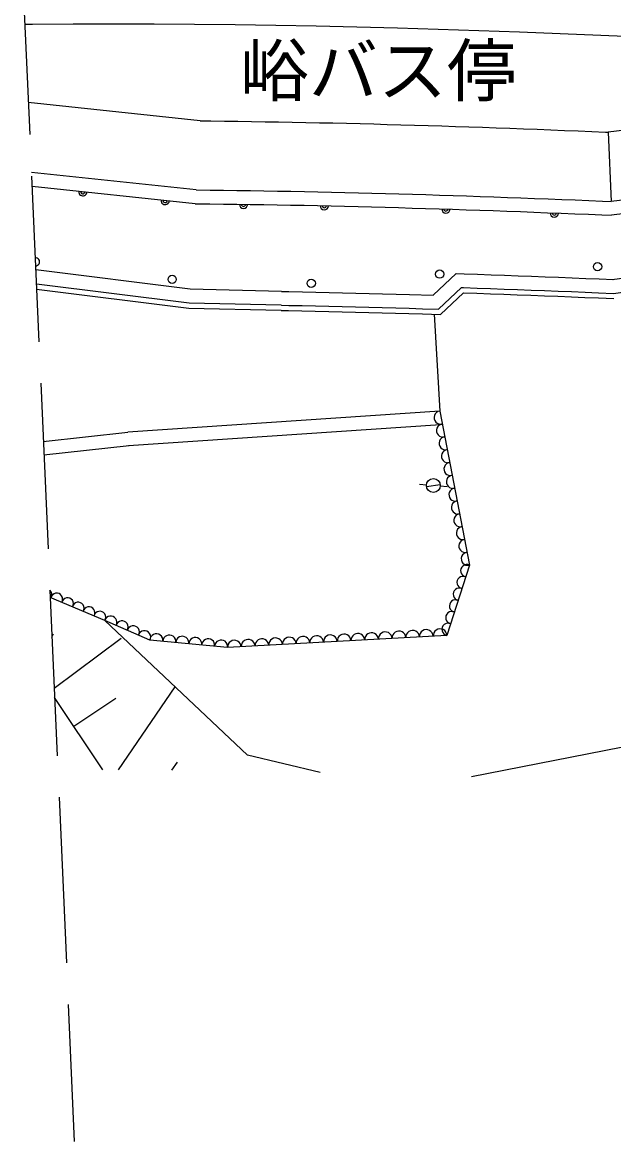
# Model space of a CAD drawing. Units: millimetres, scale not verified. Extents: x 40000 to 680000, y 20000 to 380000.
# Drawn here: x 82311 to 103720, y 242470 to 282966 of the extents above; entities that cross this region are included whole.
import ezdxf
from ezdxf.enums import TextEntityAlignment as Align

# ---------------------------------------------------------------- set-up
doc = ezdxf.new("R2010")
doc.units = ezdxf.units.MM
doc.header["$LTSCALE"] = 1000
doc.linetypes.add('DASHED', pattern=[7.5, 6, -1.5])
for name, color, linetype, lineweight in [('M-BGD', 7, 'Continuous', 25), ('M-STR-HTXT', 7, 'Continuous', 13), ('M-STR-STRC', 7, 'Continuous', 25)]:
    doc.layers.add(name, color=color, linetype=linetype, lineweight=lineweight)
doc.styles.add('ＭＳ ゴシック', font='')
doc.styles.get('ＭＳ ゴシック').set_extended_font_data('MS Gothic')

msp = doc.modelspace()

# ---------------------------------------------------------------- linework, layer by layer
at = {"layer": 'M-BGD', "linetype": 'DASHED'}
msp.add_line((82311, 284898), (84192, 242470), dxfattribs=at)
at = {"layer": 'M-BGD'}
for p, q in [((117969, 280787), (103524, 278994)), ((88743, 279403), (82526, 280063)), ((103524, 278994), (103626, 276487)), ((118058, 278279), (103626, 276487)), ((88599, 276905), (82638, 277537)), ((118076, 277777), (103646, 275986)), ((88570, 276405), (82660, 277032)), ((103667, 273659), (109033, 274437)), ((88391, 273308), (82794, 274007)), ((97187, 273095), (98020, 273880)), ((88354, 272809), (82817, 273500)), ((97379, 272589), (98210, 273372)), ((103715, 273161), (107753, 273746)), ((88340, 272619), (82825, 273307)), ((91699, 273232), (88391, 273308)), ((97451, 272396), (98283, 273180)), ((91683, 272542), (88340, 272619)), ((91687, 272732), (88354, 272809)), ((97226, 272403), (97423, 268899)), ((97423, 268899), (86125, 268144)), ((83069, 267803), (86125, 268144)), ((97456, 268400), (86158, 267645)), ((86180, 267647), (83091, 267303)), ((96942, 266227), (96693, 266246)), ((96945, 266168), (97438, 266249)), ((97441, 266194), (97691, 266179)), ((90465, 256449), (85295, 261330)), ((83383, 260716), (83441, 260846)), ((83465, 258876), (85884, 260688)), ((85789, 255918), (87844, 258924)), ((85225, 255917), (83480, 258541)), ((84173, 257499), (85692, 258510)), ((104603, 256850), (98579, 255670)), ((93089, 255830), (90465, 256449)), ((87726, 255913), (87924, 256203))]:
    msp.add_line(p, q, dxfattribs=at)
for points in [[(88743, 279403), (89134, 279400), (89625, 279394), (90116, 279388), (90607, 279381), (91098, 279373), (91589, 279365), (92080, 279356), (92572, 279347), (93064, 279336), (93556, 279326), (94047, 279314), (94540, 279302), (95032, 279290), (95524, 279276), (96017, 279263), (96510, 279249), (97003, 279234), (97496, 279218), (97989, 279203), (98482, 279186), (98975, 279169), (99469, 279152), (99963, 279134), (100457, 279116), (100951, 279098), (101445, 279079), (101939, 279059), (102434, 279039), (102928, 279019), (103423, 278998), (103524, 278994)], [(88599, 276905), (89108, 276900), (89595, 276894), (90082, 276888), (90570, 276881), (91058, 276874), (91545, 276865), (92034, 276857), (92522, 276847), (93010, 276837), (93499, 276826), (93988, 276815), (94477, 276803), (94967, 276790), (95456, 276777), (95946, 276764), (96436, 276750), (96926, 276735), (97417, 276720), (97907, 276704), (98398, 276688), (98889, 276671), (99380, 276654), (99872, 276636), (100364, 276618), (100855, 276599), (101348, 276580), (101840, 276561), (102332, 276541), (102825, 276521), (103318, 276500), (103626, 276487)], [(88570, 276405), (89103, 276400), (89589, 276394), (90076, 276388), (90562, 276381), (91049, 276374), (91537, 276366), (92024, 276357), (92512, 276347), (93000, 276337), (93488, 276326), (93976, 276315), (94465, 276303), (94954, 276291), (95443, 276278), (95932, 276264), (96421, 276250), (96911, 276235), (97401, 276220), (97891, 276204), (98381, 276188), (98872, 276171), (99363, 276154), (99854, 276136), (100345, 276118), (100836, 276100), (101328, 276081), (101820, 276061), (102312, 276042), (102804, 276021), (103297, 276001), (103646, 275986)], [(98019, 273879), (98305, 273869), (98793, 273853), (99282, 273835), (99770, 273818), (100259, 273800), (100748, 273781), (101238, 273763), (101728, 273743), (102218, 273724), (102708, 273703), (103199, 273683), (103716, 273661)], [(98210, 273372), (98288, 273369), (98776, 273353), (99264, 273336), (99752, 273318), (100241, 273300), (100729, 273282), (101218, 273263), (101708, 273244), (102197, 273224), (102687, 273204), (103178, 273183), (103715, 273161)], [(91699, 273232), (91965, 273227), (92449, 273218), (92933, 273208), (93417, 273197), (93902, 273186), (94387, 273174), (94872, 273162), (95357, 273149), (95843, 273135), (96329, 273121), (97187, 273095)], [(98282, 273180), (98769, 273163), (99257, 273146), (99745, 273128), (100233, 273110), (100722, 273092), (101211, 273073), (101700, 273054), (102190, 273034), (102680, 273014), (103170, 272994), (103724, 272970)], [(91686, 272542), (91952, 272537), (92435, 272528), (92918, 272518), (93402, 272507), (93885, 272496), (94369, 272484), (94854, 272472), (95338, 272459), (95823, 272446), (96309, 272431), (96794, 272417), (97451, 272396)], [(91690, 272732), (91956, 272727), (92439, 272718), (92922, 272708), (93406, 272697), (93890, 272686), (94374, 272674), (94859, 272662), (95344, 272649), (95829, 272635), (96314, 272621), (96800, 272607), (97378, 272589)], [(97423, 268899), (98497, 263329), (97685, 260785), (89742, 260346), (86926, 260617), (85295, 261330), (83319, 262159)]]:
    msp.add_lwpolyline(points, dxfattribs=at)
for centre, radius in [((103139, 274127), 150), ((87735, 273668), 150), ((97420, 273859), 150), ((92770, 273526), 150), ((97192, 266208), 250)]:
    msp.add_circle(centre, radius, dxfattribs=at)
for centre, radius, start, end in [((84500, 276837), 150, 173.9474, 353.9474), ((84500, 276837), 75, 173.9474, 353.9474), ((87483, 276520), 150, 173.9474, 353.9474), ((87483, 276520), 75, 173.9474, 353.9474), ((90319, 276385), 150, 179.1935, 359.1934), ((90319, 276385), 75, 179.1935, 359.1934), ((93244, 276332), 150, 178.7423, 358.7423), ((93244, 276332), 75, 178.7423, 358.7423), ((97646, 276212), 150, 178.1621, 358.1621), ((97646, 276212), 75, 178.1621, 358.1621), ((101574, 276071), 150, 177.7439, 357.7439), ((101574, 276071), 75, 177.7439, 357.7439), ((82784, 274304), 150, 271.2373, 93.8387), ((97454, 268664), 237, 97.7093, 284.1342), ((97544, 268200), 237, 97.7093, 284.1342), ((97634, 267736), 237, 97.7093, 284.1342), ((97723, 267272), 237, 97.7093, 284.1342), ((97813, 266808), 237, 97.7093, 284.1342), ((97902, 266343), 237, 97.7093, 284.1342), ((97992, 265879), 237, 97.7093, 284.1342), ((98081, 265415), 237, 97.7093, 284.1342), ((98171, 264951), 237, 97.7093, 284.1342), ((98261, 264487), 237, 97.7093, 284.1342), ((98350, 264023), 237, 97.7093, 284.1342), ((98440, 263558), 237, 97.7093, 284.1342), ((98405, 263125), 224, 65.6312, 258.9275), ((98270, 262701), 224, 65.6312, 258.9275), ((83165, 262263), 214, 327.669, 48.1609), ((98134, 262277), 224, 65.6312, 258.9275), ((83555, 262099), 214, 327.669, 166.7852), ((83944, 261935), 214, 327.669, 166.7852), ((97999, 261853), 224, 65.6312, 258.9275), ((84334, 261772), 214, 327.669, 166.7852), ((84724, 261608), 214, 327.669, 166.7852), ((85114, 261444), 214, 327.669, 166.7852), ((97863, 261429), 224, 65.6312, 258.9275), ((85509, 261264), 224, 329.738, 163.0658), ((85917, 261086), 224, 329.738, 163.0658), ((97728, 261005), 224, 65.6312, 258.9275), ((86325, 260908), 224, 329.738, 163.0658), ((86733, 260730), 224, 329.738, 163.0658), ((87162, 260608), 236, 351.1365, 177.8703), ((87632, 260563), 236, 351.1365, 177.8703), ((93465, 260553), 249, 2.8382, 183.4872), ((93961, 260581), 249, 2.8382, 183.4872), ((94458, 260608), 249, 2.8382, 183.4872), ((94954, 260636), 249, 2.8382, 183.4872), ((95451, 260663), 249, 2.8382, 183.4872), ((95947, 260690), 249, 2.8382, 183.4872), ((96443, 260718), 249, 2.8382, 183.4872), ((96940, 260745), 249, 2.8382, 183.4872), ((97436, 260773), 249, 2.8382, 183.4872), ((88101, 260518), 236, 351.1365, 177.8703), ((88570, 260473), 236, 351.1365, 177.8703), ((89039, 260428), 236, 351.1365, 177.8703), ((89509, 260382), 236, 351.1365, 177.8703), ((89990, 260361), 249, 2.8382, 183.4872), ((90486, 260389), 249, 2.8382, 183.4872), ((90983, 260416), 249, 2.8382, 183.4872), ((91479, 260444), 249, 2.8382, 183.4872), ((91976, 260471), 249, 2.8382, 183.4872), ((92472, 260498), 249, 2.8382, 183.4872), ((92969, 260526), 249, 2.8382, 183.4872)]:
    msp.add_arc(centre, radius, start, end, dxfattribs=at)
at = {"layer": 'M-STR-STRC'}
msp.add_lwpolyline([(82400, 282898), (82679, 282901), (84145, 282913), (85612, 282918), (87079, 282915), (88547, 282905), (90016, 282889), (91485, 282867), (92955, 282839), (94425, 282806), (95896, 282768), (97367, 282724), (98839, 282676), (100311, 282624), (101784, 282568), (103257, 282508), (104731, 282445)], dxfattribs=at)

# ---------------------------------------------------------------- texts
at = {"layer": 'M-STR-HTXT', "style": 'ＭＳ ゴシック'}
msp.add_text('峪バス停', height=1833, dxfattribs=at).set_placement((95184, 279760), align=Align.BOTTOM_CENTER)

doc.saveas('drawing.dxf')
